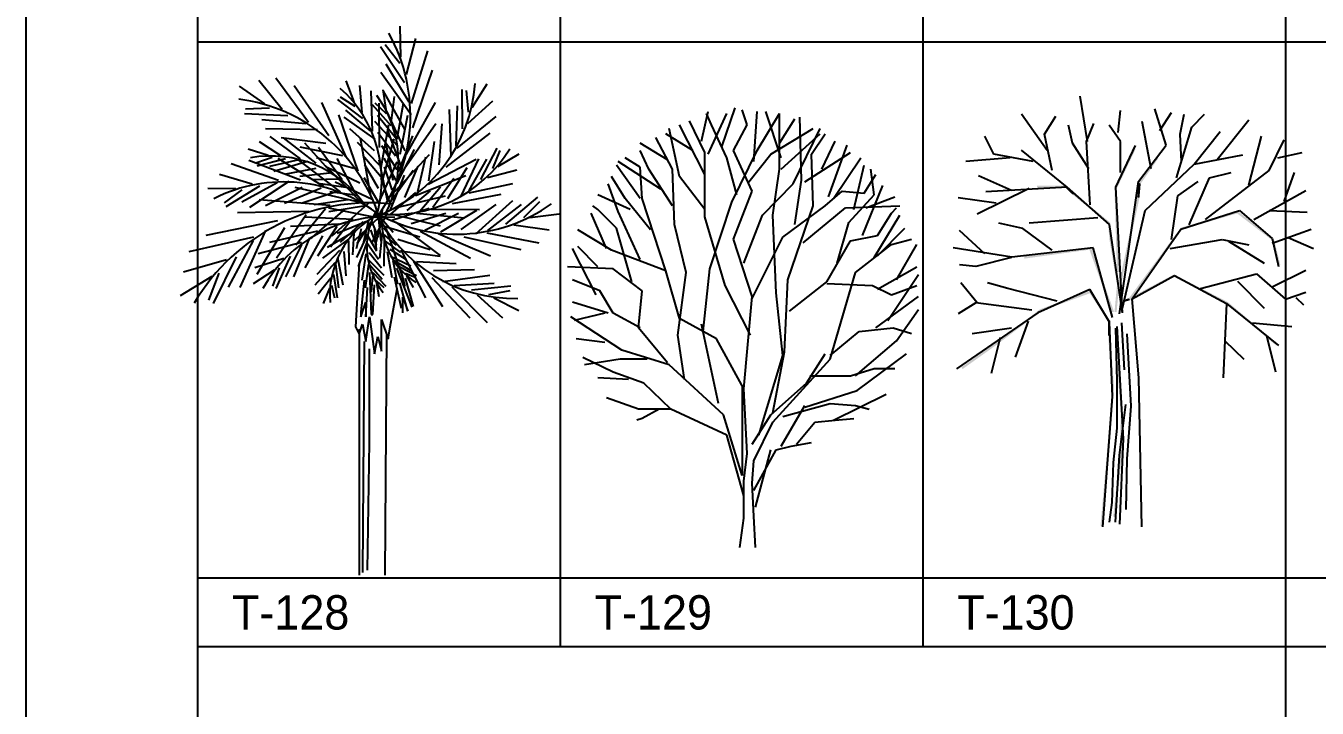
# Model space of a CAD drawing. Header units: millimetres. Extents: x 0 to 25200, y 0 to 17820.
# Drawn here: x 0 to 4511, y 2383 to 4767 of the extents above; entities that cross this region are included whole.
import ezdxf
from ezdxf.enums import TextEntityAlignment as Align

# ---------------------------------------------------------------- set-up
doc = ezdxf.new("R2010")
doc.units = ezdxf.units.MM
doc.header["$LTSCALE"] = 100
doc.header["$MEASUREMENT"] = 0
for name, color, linetype in [('CO-TREE', 251, 'Continuous'), ('TB-FORM', 7, 'Continuous'), ('TB-TEXT', 4, 'Continuous')]:
    doc.layers.add(name, color=color, linetype=linetype)
doc.styles.add('DH-TEXT', font='')
doc.styles.get('DH-TEXT').set_extended_font_data('HY울릉도L')

# ---------------------------------------------------------------- blocks, each defined once
blk = doc.blocks.new('T-128')
at = {"layer": 'CO-TREE'}
for p, q in [((55.5, 1809.2), (53.2, 1916.7)), ((52.8, 1786.4), (0.7, 1851.8)), ((75.2, 1747.8), (108, 1874)), ((68.9, 1719.2), (-15, 1845.3)), ((93.3, 1646.8), (150.7, 1830.8)), ((84.9, 1652), (4.7, 1784)), ((98.3, 1562.1), (166.8, 1763.7)), ((-358.3, 1625.5), (-440.4, 1726.8)), ((-266.3, 1580.1), (-380.3, 1735.6)), ((-107.6, 1652.8), (-135, 1726)), ((91.6, 1607), (-13.6, 1754.8)), ((305.5, 1633.1), (357.4, 1715.9)), ((-419.4, 1646.1), (-507.3, 1708)), ((-195.1, 1533.8), (-316.7, 1708.6)), ((-79.3, 1615.5), (-87.2, 1710)), ((-42.6, 1550.4), (-47.4, 1690.6)), ((70.5, 1555), (-6, 1692.8)), ((5.1, 1625.5), (-5.7, 1694.6)), ((23.1, 1587.6), (33.3, 1671.8)), ((270.7, 1558.1), (270, 1695.8)), ((292.1, 1617.1), (285.1, 1692.8)), ((-402.6, 1630.4), (-486.2, 1627.3)), ((-134.8, 1461.1), (-219.6, 1650.3)), ((-76.8, 1594.3), (-164.7, 1660.7)), ((-103.9, 1636.5), (-155.4, 1668.9)), ((21.5, 1568.6), (-43.5, 1642.7)), ((5.3, 1610.5), (-33.9, 1648.2)), ((-18.8, 1493.5), (-20.3, 1648.3)), ((43.4, 1524), (64.6, 1647.7)), ((75.6, 1470.3), (177.5, 1650.9)), ((232, 1461.5), (225.8, 1626.3)), ((249.4, 1499), (254.3, 1639.3)), ((289.8, 1576.7), (377.7, 1656.2)), ((-339, 1603.4), (-490.3, 1610.8)), ((-275.5, 1576.4), (-429.3, 1590.3)), ((-93.7, 1410.4), (-160.2, 1606.8)), ((-34.2, 1522.8), (-142, 1598.9)), ((-49.6, 1552), (-136.4, 1623.3)), ((45.8, 1498.3), (-34.8, 1584.5)), ((37.6, 1526.7), (-25.5, 1604.9)), ((70.9, 1481.4), (6.4, 1619.8)), ((53.9, 1469.8), (80.8, 1605.7)), ((253.1, 1490.9), (388.6, 1602)), ((-235.3, 1555.1), (-416.6, 1558.1)), ((-36.2, 1482), (-121.8, 1558.2)), ((36.7, 1462.9), (-24.5, 1545.2)), ((-12.3, 1425.1), (14.2, 1573.5)), ((58.2, 1424.1), (10.4, 1552.1)), ((47.2, 1408.7), (97.4, 1533.9)), ((59.2, 1407.2), (177.8, 1577.3)), ((190, 1432.5), (200.7, 1575.4)), ((214.6, 1424), (367.3, 1543)), ((-363.8, 1464.5), (-437.6, 1513.1)), ((-295, 1454), (-400.5, 1531.1)), ((-205.9, 1507.3), (-362.3, 1527.5)), ((-239.6, 1438.7), (-353.9, 1526.7)), ((-146.5, 1463.9), (-296.1, 1494.2)), ((-185.7, 1404.1), (-279.3, 1508.9)), ((-148.8, 1379.8), (-232, 1493)), ((-18.2, 1431.5), (-95.8, 1511.1)), ((-49.2, 1324), (-85.6, 1524.9)), ((43.2, 1415.5), (-10.3, 1499.2)), ((-8.4, 1377.8), (32.1, 1523.1)), ((28.8, 1377.4), (5.1, 1506.5)), ((153.5, 1376.4), (173.6, 1513.8)), ((335.8, 1381.4), (391.8, 1491.1)), ((-407.4, 1465.3), (-476.9, 1487.3)), ((-294.4, 1379.3), (-475.3, 1448.4)), ((-393.4, 1458.6), (-446.7, 1439.5)), ((-346.8, 1454.2), (-446.1, 1428)), ((-300.2, 1449.8), (-402.4, 1427.2)), ((-269.9, 1444.2), (-387.7, 1409)), ((-211.9, 1355.6), (-372.5, 1454.3)), ((-155.1, 1338.6), (-305.6, 1452.1)), ((-107.9, 1419.7), (-239.2, 1457.2)), ((-102.4, 1333.1), (-167, 1455.3)), ((-13.2, 1389.2), (-76.7, 1465.5)), ((8.7, 1308.4), (-19.7, 1448.6)), ((40, 1377.4), (-1.9, 1455.8)), ((16.1, 1320.1), (156.1, 1468.6)), ((42.1, 1366.6), (103.9, 1486.5)), ((115.3, 1339.3), (142.8, 1460.3)), ((151.5, 1365.7), (319.1, 1452)), ((265.4, 1320.6), (328.1, 1454.1)), ((294.6, 1343.2), (356.2, 1452.7)), ((377, 1419.6), (402.6, 1482.6)), ((394.2, 1426.8), (469.5, 1471.3)), ((-464, 1364.7), (-577.6, 1398.7)), ((-371.6, 1377.6), (-536.9, 1436.1)), ((-241.2, 1419.4), (-346.3, 1400.4)), ((-193.9, 1403.5), (-296.7, 1392.4)), ((-77.4, 1296.5), (-207.6, 1428.7)), ((-87.7, 1368.3), (-205.7, 1425.8)), ((-22.1, 1350), (-69.4, 1432.9)), ((-17.1, 1307.7), (43.3, 1443.3)), ((25, 1344.8), (-1.4, 1426)), ((21.8, 1306.7), (99.3, 1414.6)), ((69.6, 1318.4), (116, 1428.3)), ((220.1, 1314.7), (287.3, 1423.9)), ((358.6, 1388.3), (461.1, 1415.5)), ((-438.2, 1357.9), (-555.6, 1286)), ((-376.6, 1370.2), (-499.2, 1301.8)), ((-335.5, 1374.8), (-473.3, 1284.2)), ((-289, 1353.9), (-416.8, 1289.1)), ((-74.3, 1298.7), (-313, 1353.6)), ((-159.9, 1382.8), (-252.4, 1380.1)), ((-136.4, 1353.7), (-224.3, 1366.8)), ((-44.2, 1311.2), (-173.8, 1371.6)), ((-19.3, 1297.9), (-72.5, 1387.3)), ((18, 1298.6), (-12.3, 1386.5)), ((19.9, 1276), (68.4, 1396.7)), ((107.6, 1325.9), (282.6, 1395.9)), ((122.5, 1271.3), (194.1, 1356.2)), ((168.1, 1285.2), (240.5, 1386)), ((294.2, 1335.2), (447.6, 1367.9)), ((-520.4, 1348.8), (-618.1, 1350.3)), ((-499.8, 1345.6), (-560.9, 1300.5)), ((-190.6, 1290.5), (-438.7, 1310.2)), ((-222.1, 1351.7), (-350, 1297.8)), ((-170.5, 1338.3), (-288.3, 1299.2)), ((-129, 1310), (-247.1, 1292.8)), ((-96.5, 1325.8), (-192.6, 1338.2)), ((20.7, 1260.2), (108.8, 1336.2)), ((31.4, 1281.3), (211.9, 1324.2)), ((77.6, 1273.5), (159.6, 1341.8)), ((236.2, 1297.9), (406.4, 1329.8)), ((318, 1192.1), (447.6, 1308.4)), ((422.5, 1225.8), (533.8, 1319.4)), ((-265.9, 1269.2), (-514.7, 1265.2)), ((-207.6, 1279.2), (-311, 1152.2)), ((-141.3, 1277.1), (-260.6, 1174.3)), ((-67.1, 1289.4), (-195.4, 1268.4)), ((-32.5, 1249), (-195.2, 1281.5)), ((-57.8, 1298.2), (-185.7, 1183.8)), ((8.6, 1264.7), (-45, 1161.5)), ((24.2, 1238.9), (154.9, 1281.1)), ((92.1, 1227.3), (212.7, 1263.8)), ((110.9, 1263.8), (278.7, 1247.6)), ((139.9, 1204.2), (256.8, 1263.6)), ((162.1, 1277.4), (330.7, 1277.2)), ((195.9, 1198.3), (321, 1274.7)), ((266.1, 1206.6), (389.3, 1294.4)), ((360.2, 1203.3), (477.4, 1294)), ((484.9, 1248.4), (541.6, 1305.2)), ((-374.7, 1237.1), (-625, 1185.7)), ((-274.6, 1257.6), (-378.8, 1106.9)), ((-161.6, 1225.2), (-330.1, 1217.6)), ((-111.1, 1241.2), (-279.5, 1249.6)), ((-122.3, 1233.2), (-189.9, 1145.1)), ((-63.8, 1234.2), (-166.2, 1192.3)), ((-77.4, 1233.1), (-156.2, 1161)), ((-21.2, 1249), (-105.6, 1168.9)), ((-48.6, 1230.9), (-97.6, 1157.1)), ((-57.5, 1238.3), (-75, 1162.8)), ((-46.3, 1236.4), (-23.9, 1178.6)), ((-11.3, 1238.6), (-33.5, 1153)), ((-22.2, 1242.8), (-14, 1165.7)), ((-11, 1244.6), (29.1, 1197.3)), ((-2.1, 1218.4), (122.6, 1181.7)), ((32, 1259.7), (193, 1219.7)), ((36.1, 1233.2), (192.9, 1115.7)), ((450.5, 1222.9), (574.4, 1205.2)), ((506.9, 1248.3), (609.2, 1262.1)), ((-459.4, 1180.5), (-684.8, 1128.4)), ((-417.2, 1202.9), (-506.3, 1004.3)), ((-350.6, 1212.6), (-446.9, 1049.8)), ((-234.7, 1201.3), (-403.2, 1161.6)), ((-262.8, 1177.3), (-319.3, 1041.1)), ((-217.9, 1185.2), (-279.9, 1073.1)), ((-167.3, 1217.2), (-234.9, 1113.1)), ((-126.8, 1173.4), (-217.6, 1107.2)), ((-104.6, 1200.9), (-201.3, 1143.6)), ((-107.9, 1192.3), (-113, 1118.5)), ((-82.9, 1208.8), (-100.2, 1139.8)), ((-60.6, 1190.5), (-98.9, 1109.1)), ((-59, 1183.3), (-29.2, 1132.1)), ((-49.8, 1205.5), (-30.2, 1152)), ((-36.6, 1206.6), (-30.3, 1135.7)), ((-9.5, 1196.5), (-19.1, 1107.1)), ((-5.6, 1190.3), (39.3, 1151.7)), ((-4.2, 1214.2), (31.8, 1170.1)), ((4.2, 1207.5), (64.1, 1031.9)), ((44.8, 1173), (158.6, 1137.2)), ((123.8, 1201.5), (298.9, 1106.7)), ((185.8, 1192.6), (369.1, 1114.9)), ((275.8, 1180.9), (475.5, 1137.3)), ((356, 1194.8), (537.8, 1159.8)), ((-459.7, 1168.7), (-547.7, 1005.6)), ((-290.9, 1161.3), (-442.6, 1121.6)), ((-290.9, 1153.3), (-347.3, 1041.1)), ((-158.6, 1133.3), (-237.7, 1049.1)), ((-143.4, 1130.5), (-136.5, 1045.3)), ((-127, 1166.9), (-126.2, 1084.1)), ((-63, 1162.3), (-93.4, 1077.7)), ((-60.2, 1157.9), (-22.5, 1103.5)), ((-2.6, 1169.1), (-3.5, 1079.2)), ((1.5, 1165.9), (55, 1126.8)), ((8, 1129.5), (24.1, 1038.6)), ((17, 1138), (74.9, 1101.6)), ((55.9, 1135.9), (142.2, 968.3)), ((69.9, 1129.5), (193, 1113.6)), ((-553.1, 1100.5), (-703.6, 1057.9)), ((-519.6, 1111.3), (-599.3, 948)), ((-352.8, 1105.3), (-453.9, 1073.4)), ((-330.3, 1113.3), (-381.1, 1001.1)), ((-175.2, 1090.3), (-244.8, 1012.4)), ((-172.2, 1085.9), (-162.3, 1002.8)), ((-165.4, 1109.6), (-146.6, 1013.1)), ((-90.1, 1090.4), (-102.1, 867.2)), ((-66, 1121.4), (-80.5, 1030.2)), ((-57.7, 1085.6), (-68.8, 1002.7)), ((-59.9, 1102.7), (-4.1, 1047.3)), ((-54.7, 1126.5), (-11.9, 1073.2)), ((-53.7, 1084), (-9.8, 1033.4)), ((19.9, 1113.8), (90.8, 1079.7)), ((27.6, 1098.4), (44.2, 1016.4)), ((31.9, 1098.1), (89.9, 1064.7)), ((99.6, 1095.9), (201.6, 937.3)), ((110.5, 1095), (249.2, 1088)), ((-604.6, 1042.9), (-714.5, 975.3)), ((-579.4, 1054), (-615.5, 960.4)), ((-386.6, 1065.3), (-459.7, 1017.3)), ((-369.7, 1073.3), (-392.3, 1009.1)), ((-179.4, 1049.1), (-166.3, 968.1)), ((-54.1, 1056.1), (-48.1, 910.1)), ((-42.6, 1043.7), (-47.3, 987.4)), ((-41.9, 1056.4), (3.1, 1008.6)), ((32, 1041.4), (57.2, 932)), ((40.6, 1071.7), (94, 935.7)), ((52, 1076), (110.2, 1045.6)), ((55.6, 1063.8), (69.5, 1008.9)), ((72.1, 1053.8), (105.6, 1039.8)), ((75.9, 1044.6), (99.2, 1004.2)), ((163.7, 1038.7), (296.7, 898)), ((169.9, 1064), (313.1, 1067)), ((202.7, 1025), (366.2, 1046.9)), ((-188.9, 1036.4), (-233.4, 981.5)), ((-193, 1001.7), (-215.9, 948.2)), ((-186.5, 1012.4), (-175.5, 968.4)), ((-72.1, 1030.3), (-84.1, 918.7)), ((-66.1, 901.5), (-60.1, 1004.6)), ((-42.1, 910.1), (-36.1, 1013.2)), ((-30.2, 1028.9), (-3.1, 1004.7)), ((-29.6, 1018.9), (-20.8, 973.2)), ((18, 867.2), (43.4, 999.5)), ((79.8, 921.7), (51.8, 1021)), ((99.7, 937.7), (71.7, 1037)), ((234, 1006.8), (357.5, 882.4)), ((241.7, 1011.2), (381.9, 1019.7)), ((302.5, 995.6), (439.5, 1009.5)), ((363.4, 980), (438, 994.1)), ((-84.1, 901.5), (-66.1, 953.1)), ((-66.1, 953.1), (-66.1, 901.5)), ((62.8, 915.8), (63, 970.4)), ((63, 970.4), (79.8, 921.7)), ((322.9, 978.4), (410.4, 898.5)), ((380.5, 968.2), (467.9, 924.4)), ((-84.1, 918.7), (-84.1, 901.5)), ((-48.1, 910.1), (-42.1, 910.1)), ((-102.1, 867.2), (-90.1, 841.4)), ((-90.1, 841.4), (-78.1, 875.8)), ((-90.1, 858.6), (-90.1, 0)), ((-78.1, 875.8), (-66.1, 815.7)), ((-66.1, 815.7), (-54.1, 901.5)), ((-54.1, 901.5), (-42.1, 815.7)), ((-12, 893), (12, 824.3)), ((-12, 781.3), (-12, 893)), ((12, 824.3), (18, 867.2)), ((-72.1, 815.7), (-78.1, 8.6)), ((-42.1, 815.7), (-36.1, 772.7)), ((-36.1, 772.7), (-24, 832.8)), ((-24, 832.8), (-12, 781.3)), ((6, 841.4), (0, 0)), ((-54.1, 463.6), (-54.1, 789.9)), ((-60.1, 17.2), (-54.1, 463.6))]:
    blk.add_line(p, q, dxfattribs=at)
for centre, radius, start, end in [((-503.3, 1603.8), 592.6, 323.3322, 29.1062), ((-221.6, 1756.1), 538.7, 290.0196, 355.7936), ((-441.8, 1377.5), 431, 342.6351, 48.4091), ((-337.6, 1445), 385.5, 330.935, 36.709), ((-585.8, 1074.5), 592.6, 16.9209, 82.6948), ((25.9, 1740.9), 481.8, 262.7021, 328.4761), ((-398, 1062), 401.5, 34.5067, 100.2807), ((-352.7, 834.2), 538.7, 51.2066, 116.9806), ((-53.1, 588.8), 711.1, 83.6936, 149.4676), ((194.2, 1147.6), 257, 153.0507, 218.8247), ((250.8, 1759.3), 568.9, 239.778, 305.552), ((452.7, 1504.6), 538.7, 205.4923, 271.2663), ((245.3, 1239.4), 257, 172.1375, 237.9114), ((-4, 768.6), 481.8, 85.364, 151.138), ((128.9, 977.7), 321.2, 118.8854, 184.6593)]:
    blk.add_arc(centre, radius, start, end, dxfattribs=at)
blk = doc.blocks.new('T-129')
at = {"layer": 'CO-TREE'}
for p, q in [((-62.7, 1399), (-15.4, 1534.9)), ((-121.8, 1379.6), (-175, 1489.8)), ((-133.6, 1418.3), (-110, 1522.1)), ((-98.1, 1476.3), (-115.9, 1515.6)), ((-110, 1373.2), (-44.9, 1515.6)), ((26, 1476.3), (8.3, 1528.5)), ((49.7, 1347.4), (61.5, 1522.1)), ((61.5, 1386.1), (139, 1515.6)), ((144.9, 1360.3), (91.1, 1522.1)), ((139, 1321.6), (139, 1515.6)), ((139, 1411.8), (192.2, 1496.3)), ((215.8, 1283), (209.9, 1502.7)), ((-163.2, 1386.1), (-257.8, 1444.1)), ((-210.5, 1295.8), (-245.9, 1463.4)), ((-121.8, 1302.3), (-210.5, 1476.3)), ((-44.9, 1360.3), (-98.1, 1476.3)), ((-21.3, 1386.1), (26, 1476.3)), ((109.4, 1373.2), (257.2, 1463.4)), ((144.9, 1321.6), (280.9, 1444.1)), ((186.3, 1270.1), (280.9, 1463.4)), ((251.3, 1373.2), (298.6, 1444.1)), ((-251.9, 1353.8), (-347.1, 1411.8)), ((-234.1, 1321.6), (-293.2, 1431.2)), ((286.8, 1321.6), (334.1, 1418.3)), ((310.4, 1224.9), (375.5, 1405.4)), ((-347.1, 1328.1), (-400.3, 1360.3)), ((-316.9, 1321.6), (-347.1, 1386.1)), ((-121.8, 1154.1), (-121.8, 1379.6)), ((-9.4, 1231.4), (-44.9, 1360.3)), ((-27.2, 1205.6), (61.5, 1386.1)), ((43.8, 1244.3), (-21.3, 1386.1)), ((31.9, 1276.5), (109.4, 1373.2)), ((227.7, 1276.5), (387.3, 1379.6)), ((257.2, 1192.7), (251.3, 1373.2)), ((328.2, 1218.5), (422.8, 1360.3)), ((-347.1, 1218.5), (-429.8, 1334.5)), ((-275.5, 1250.7), (-423.9, 1347.4)), ((-341.1, 1218.5), (-347.1, 1328.1)), ((-234.1, 1192.7), (-316.9, 1321.6)), ((-228.2, 1128.3), (-234.1, 1321.6)), ((115.3, 1160.5), (139, 1321.6)), ((399.1, 1179.8), (434.6, 1334.5)), ((470.1, 1231.4), (458.2, 1321.6)), ((-423.9, 1173.4), (-459.4, 1270.1)), ((-400.3, 1218.5), (-447.6, 1295.8)), ((-121.8, 1179.8), (-210.5, 1295.8)), ((79.2, 1160.5), (186.3, 1270.1)), ((192.2, 1128.3), (215.8, 1283)), ((428.7, 1089.6), (499.6, 1263.6)), ((434.6, 1237.8), (476, 1302.3)), ((-382.5, 1179.8), (-494.9, 1231.4)), ((-311, 1108.9), (-400.3, 1218.5)), ((-257.8, 966.5), (-341.1, 1218.5)), ((-21.3, 1076.7), (43.8, 1244.3)), ((298.6, 1192.7), (357.7, 1244.3)), ((357.7, 1244.3), (434.6, 1237.8)), ((381.4, 1134.7), (470.1, 1231.4)), ((440.5, 1186.3), (541.6, 1224.9)), ((-494.9, 1179.8), (-512.6, 1192.7)), ((-429.8, 1115.4), (-494.9, 1179.8)), ((-347.1, 1005.8), (-423.9, 1173.4)), ((-104, 973), (-27.2, 1205.6)), ((150.8, 1083.2), (298.6, 1192.7)), ((168.5, 934.3), (257.2, 1192.7)), ((221.7, 1063.8), (369.6, 1186.3)), ((369.6, 1186.3), (559.3, 1192.7)), ((529.8, 1166.9), (547.5, 1186.3)), ((-465.3, 1044.5), (-518.5, 1166.9)), ((-186.8, 960.1), (-228.2, 1128.3)), ((-50.8, 915), (-121.8, 1154.1)), ((14.2, 992.9), (79.2, 1160.5)), ((127.1, 889.2), (115.3, 1160.5)), ((340, 992.9), (381.4, 1134.7)), ((470.1, 1012.3), (559.3, 1160.5)), ((481.9, 1089.6), (529.8, 1166.9)), ((-447.6, 1038), (-565.8, 1108.9)), ((-376.6, 927.8), (-429.8, 1115.4)), ((43.8, 869.8), (150.8, 1083.2)), ((387.3, 1070.3), (481.9, 1089.6)), ((481.9, 1018.7), (577.1, 1115.4)), ((-500.8, 882.7), (-583.6, 1044.5)), ((-494.9, 980), (-565.8, 1050.9)), ((-257.8, 966.5), (-447.6, 1038)), ((43.8, 876.3), (-21.3, 1076.7)), ((304.5, 927.8), (387.3, 1070.3)), ((405, 960.1), (529.8, 1057.4)), ((529.8, 1057.4), (600.7, 1076.7)), ((547.5, 934.3), (618.5, 1057.4)), ((-441.7, 973), (-601.3, 980)), ((-341.1, 895.6), (-441.7, 973)), ((-210.5, 798.9), (-257.8, 966.5)), ((-216.4, 740.9), (-186.8, 960.1)), ((-127.7, 753.8), (-104, 973)), ((316.3, 657.2), (405, 960.1)), ((481.9, 902.1), (618.5, 980)), ((518, 792.5), (624.4, 953.6)), ((-489, 895.6), (-583.6, 934.3)), ((37.9, 740.9), (-50.8, 915)), ((156.7, 682.9), (168.5, 934.3)), ((174.4, 824.7), (304.5, 927.8)), ((304.5, 921.4), (464.2, 915)), ((464.2, 915), (529.8, 882.7)), ((529.8, 882.7), (618.5, 915)), ((-441.7, 818.3), (-489, 895.6)), ((-353, 766.7), (-341.1, 895.6)), ((14.2, 554), (43.8, 876.3)), ((150.8, 670), (127.1, 889.2)), ((476, 766.7), (624.4, 876.3)), ((-459.4, 818.3), (-583.6, 856.9)), ((-471.2, 818.3), (-577.6, 792.5)), ((-347.1, 766.7), (-441.7, 818.3)), ((547.5, 721.6), (624.4, 831.2)), ((-412.1, 689.4), (-589.5, 805.4)), ((-80.4, 728), (-210.5, 798.9)), ((-74.5, 502.5), (-133.6, 779.6)), ((-471.2, 715.2), (-571.7, 728)), ((-251.9, 644.3), (-353, 766.7)), ((-192.7, 586.3), (-216.4, 740.9)), ((14.2, 554), (-80.4, 728)), ((316.3, 670), (416.9, 753.8)), ((416.9, 753.8), (535.7, 766.7)), ((535.7, 766.7), (600.7, 747.4)), ((-245.9, 637.8), (-412.1, 689.4)), ((115.3, 469.6), (156.7, 682.9)), ((405, 599.2), (547.5, 721.6)), ((-441.7, 612), (-548.1, 663.6)), ((-418, 657.2), (-542.2, 637.8)), ((-322.8, 657.2), (-418, 657.2)), ((-56.7, 463.2), (-245.9, 637.8)), ((67.4, 392.3), (150.8, 670)), ((115.3, 437.4), (316.3, 657.2)), ((233.6, 573.4), (298.6, 676.5)), ((410.9, 547.6), (583, 676.5)), ((-388.4, 586.3), (-494.9, 592.7)), ((-335.2, 573.4), (-441.7, 612)), ((245.4, 599.2), (387.3, 599.2)), ((387.3, 599.2), (470.1, 624.9)), ((470.1, 624.9), (541.6, 624.9)), ((-240, 483.1), (-335.2, 573.4)), ((8.3, 560.5), (8.3, 250.5)), ((26, 327.8), (14.2, 554)), ((109.4, 463.2), (233.6, 573.4)), ((227.7, 489.6), (410.9, 547.6)), ((-353, 483.1), (-465.3, 521.8)), ((150.8, 456.7), (316.3, 502.5)), ((316.3, 502.5), (405, 496)), ((328.2, 443.8), (511.5, 534.7)), ((-240, 483.1), (-353, 483.1)), ((-281.4, 483.1), (-341.1, 450.3)), ((-44.9, 392.3), (-240, 483.1)), ((8.3, 250.5), (-56.7, 463.2)), ((43.8, 360), (109.4, 463.2)), ((144.9, 353.6), (227.7, 496)), ((405, 496), (452.3, 483.1)), ((-341.1, 450.3), (-358.9, 443.8)), ((49.7, 302), (115.3, 437.4)), ((198.1, 360), (263.1, 437.4)), ((263.1, 437.4), (334.1, 443.8)), ((334.1, 443.8), (399.1, 450.3)), ((14.2, 179.6), (-44.9, 392.3)), ((180.4, 353.6), (251.3, 366.5)), ((14.2, 231.1), (26, 327.8)), ((49.7, 198.9), (127.1, 340.7)), ((55.6, 140.9), (109.4, 340.7)), ((127.1, 340.7), (180.4, 353.6)), ((43.8, 224.7), (49.7, 302)), ((14.2, 102.3), (14.2, 231.1)), ((49.7, 108.7), (43.8, 224.7)), ((0, 0), (14.2, 102.3)), ((55.6, -0.9), (49.7, 108.7))]:
    blk.add_line(p, q, dxfattribs=at)
blk = doc.blocks.new('T-130')
at = {"layer": 'CO-TREE'}
for p, q in [((-45, 1342.5), (-71.6, 1500.8)), ((61.4, 1374.1), (70.2, 1450.2)), ((229.8, 1329.8), (189.9, 1456.5)), ((207.6, 1380.5), (247.5, 1443.8)), ((-186.9, 1310.8), (-275.5, 1437.5)), ((-195.7, 1367.8), (-155.8, 1431.2)), ((-98.2, 1336.1), (-111.5, 1399.5)), ((-49.5, 1342.5), (-22.9, 1405.8)), ((70.2, 1342.5), (30.3, 1399.5)), ((176.6, 1247.5), (145.6, 1412.2)), ((278.5, 1367.8), (291.8, 1437.5)), ((318.4, 1393.1), (362.8, 1437.5)), ((407.1, 1279.1), (517.9, 1418.5)), ((-373, 1298.1), (-404.1, 1361.5)), ((-169.1, 1241.1), (-195.7, 1367.8)), ((265.3, 1215.8), (318.4, 1393.1)), ((283, 1272.8), (278.5, 1367.8)), ((326.6, 1263.8), (417.5, 1377.5)), ((517.9, 1190.5), (562.2, 1361.5)), ((-116.8, 1182.5), (-276, 1312.5)), ((-40.6, 1247.5), (-98.2, 1336.1)), ((-36.2, 1120.8), (-49.5, 1342.5)), ((53.7, 1182.5), (121.9, 1328.8)), ((70.2, 1234.8), (70.2, 1342.5)), ((132.3, 1203.1), (229.8, 1329.8)), ((588.8, 1241.1), (642, 1348.8)), ((-315.4, 1285.5), (-470.5, 1272.8)), ((-235.6, 1272.8), (-373, 1298.1)), ((156, 1101.3), (326.6, 1263.8)), ((326.6, 1263.8), (497.1, 1296.3)), ((619.8, 1285.5), (704.1, 1304.5)), ((-311, 1171.5), (-426.2, 1222.1)), ((367.2, 1070.1), (588.8, 1241.1)), ((380.5, 1215.8), (455.8, 1234.8)), ((642, 1133.5), (677.5, 1234.8)), ((-248.9, 1177.8), (-430.6, 1089.1)), ((-116.8, 1182.5), (-401, 1166.3)), ((31, 1052.6), (-116.8, 1182.5)), ((76.5, 743.9), (53.7, 1182.5)), ((65.8, 740.7), (132.3, 1203.1)), ((269.7, 1152.5), (340.6, 1203.1)), ((309.6, 1051.1), (380.5, 1215.8)), ((-364.2, 1127.1), (-497.1, 1146.1)), ((247.5, 1000.4), (269.7, 1152.5)), ((535.6, 1070.1), (717.4, 1171.5)), ((76.5, 760.2), (156, 1101.3)), ((281.1, 1036.3), (485.7, 1101.3)), ((485.7, 1101.3), (599.4, 1003.8)), ((588.8, 1101.8), (721.8, 1095.5)), ((-271.1, 1038.4), (-355.3, 1057.4)), ((-169.1, 962.4), (-271.1, 1038.4)), ((-9.6, 1076.4), (-248.9, 1057.4)), ((76.5, 743.9), (31, 1052.6)), ((-404.1, 949.8), (-492.7, 1032.1)), ((110.6, 792.7), (281.1, 1036.3)), ((243.1, 968.8), (424.8, 1000.4)), ((424.8, 1000.4), (517.9, 981.4)), ((447, 994.1), (571.1, 918.1)), ((599.4, 987.6), (735.8, 1036.3)), ((599.4, 1003.8), (622.1, 906.4)), ((655.3, 1006.8), (744, 968.8)), ((-310.1, 938.9), (-514.7, 971.4)), ((-25.9, 971.4), (-310.1, 938.9)), ((42.4, 727.7), (-25.9, 971.4)), ((-435.1, 905.4), (-492.7, 911.8)), ((-311, 937.1), (-435.1, 905.4)), ((110.6, 792.7), (258.4, 873.9)), ((258.4, 873.9), (440.3, 776.4)), ((349.5, 829.4), (544.5, 880.1)), ((544.5, 880.1), (646.4, 791.4)), ((602.1, 835.8), (717.4, 892.8)), ((-430.6, 778.8), (-488.3, 848.4)), ((-324.3, 829.4), (-395.2, 848.4)), ((-151.4, 785.1), (-324.3, 829.4)), ((-37.2, 825.1), (-219.1, 743.9)), ((31, 711.4), (-37.2, 825.1)), ((478, 854.8), (571.1, 759.8)), ((646.4, 791.4), (717.4, 816.8)), ((-435.1, 778.8), (-497.1, 740.7)), ((-240, 753.4), (-435.1, 778.8)), ((133.3, 516.5), (110.6, 792.7)), ((440.3, 776.4), (428.9, 516.5)), ((440.3, 776.4), (622.1, 630.2)), ((681.9, 797.8), (708.5, 772.4)), ((-219.1, 743.9), (-503.3, 549)), ((-311, 690.1), (-448.4, 671.1)), ((-253.3, 715.4), (-297.7, 588.7)), ((42.4, 451.5), (31, 711.4)), ((52.5, 690.1), (56.9, 506.4)), ((56.9, 696.4), (79.1, 303.7)), ((83.5, 544.4), (74.7, 709.1)), ((531.2, 709.1), (668.6, 696.4)), ((-350.9, 658.4), (-381.9, 531.7)), ((92.4, 671.1), (105.7, 417.7)), ((433.7, 645.7), (500.2, 582.4)), ((580, 664.7), (611, 538.1)), ((56.9, 506.4), (56.9, 341.7)), ((144.7, -3.4), (133.3, 516.5)), ((8.3, -3.4), (42.4, 451.5)), ((65.8, 246.7), (88, 424)), ((105.7, 417.7), (92.4, 234)), ((56.9, 341.7), (43.6, 221.4)), ((79.1, 303.7), (65.8, 6)), ((52.5, 12.3), (65.8, 246.7)), ((92.4, 234), (88, 56.7)), ((43.6, 221.4), (39.2, 82)), ((39.2, 82), (30.3, 12.3))]:
    blk.add_line(p, q, dxfattribs=at)
for points in [[(48.7, 1178.6), (56.3, 1177), (115.6, 1318.8), (122.4, 1315.5)], [(133.1, 1198.1), (140.4, 1195.5), (195.7, 1287.6), (201.8, 1283.3)], [(-121.9, 1180.4), (-118.9, 1187.9), (-222.3, 1180.4), (-222.3, 1187.9)], [(-96.3, 1156), (-91.3, 1161.6), (-121.9, 1180.4), (-118.9, 1187.9)], [(57.6, 886.3), (65.1, 886.5), (48.7, 1178.6), (56.3, 1177)], [(128.6, 1146.7), (136, 1145.6), (133.1, 1198.1), (140.4, 1195.5)], [(26.7, 1055.6), (33.9, 1059.3), (-96.3, 1156), (-91.3, 1161.6)], [(66.6, 855.5), (73.9, 854), (128.6, 1146.7), (136, 1145.6)], [(280.7, 1041.7), (285.3, 1035.2), (478.8, 1099.6), (477.2, 1091.3)], [(478.8, 1099.6), (477.2, 1091.3), (605.4, 1002.6), (598.8, 998.3)], [(31, 1000), (38.5, 1000.9), (26.7, 1055.6), (33.9, 1059.3)], [(99, 794.7), (103.5, 788.2), (280.7, 1041.7), (285.3, 1035.2)], [(57.6, 842), (65.1, 842.2), (31, 1000), (38.5, 1000.9)], [(605.4, 1002.6), (598.8, 998.3), (627.9, 912.7), (620.6, 910.9)], [(-38.7, 964.6), (-33.7, 972.9), (-266.1, 933.4), (-267.2, 940.8)], [(40.1, 745.8), (47.2, 748.4), (-38.7, 964.6), (-33.7, 972.9)], [(99.5, 794.7), (103, 788.1), (256.4, 878), (256.4, 869.5)], [(256.4, 878), (256.4, 869.5), (444.6, 781.9), (440.5, 775.6)], [(-37.7, 812.2), (-34.7, 821.3), (-207.2, 750.1), (-210.8, 756.7)], [(26.6, 714.3), (34.1, 716.5), (-37.7, 812.2), (-34.7, 821.3)], [(48.8, 747.4), (56.2, 746.7), (57.6, 842), (65.1, 842.2)], [(78.1, 788.7), (80.1, 781.5), (99, 794.7), (103.5, 788.2)], [(444.6, 781.9), (440.5, 775.6), (617.8, 635.9), (613, 630.2)], [(-207.2, 750.1), (-210.8, 756.7), (-357.5, 636.4), (-361.9, 642.4)], [(26.6, 664.6), (34.1, 664.9), (26.6, 714.3), (34.1, 716.5)], [(-357.5, 636.4), (-361.9, 642.4), (-481.7, 547.7), (-486, 553.8)], [(39.9, 481.1), (47.4, 481.1), (26.6, 664.6), (34.1, 664.9)], [(70.9, 392.3), (78.4, 392.5), (57.6, 563.1), (65.1, 563.7)], [(26.6, 304), (34.1, 303.4), (39.9, 481.1), (47.4, 481.1)], [(66.5, 240.6), (74, 240.1), (70.9, 392.3), (78.4, 392.5)], [(0, 0), (7.5, -0.7), (26.6, 304), (34.1, 303.4)], [(44.3, 31.7), (51.8, 30.9), (66.5, 240.6), (74, 240.1)]]:
    blk.add_trace(points, dxfattribs=at)

msp = doc.modelspace()

# ---------------------------------------------------------------- linework, layer by layer
at = {"layer": 'TB-FORM', "color": 251}
for p, q in [((1866.7, 16350), (1866.7, 2598)), ((3133.3, 16350), (3133.3, 2598)), ((4400, 16350), (4400, 510)), ((12000, 4710), (600, 4710)), ((12000, 2838), (600, 2838)), ((12000, 2598), (600, 2598))]:
    msp.add_line(p, q, dxfattribs=at)
for points in [[(0, 0), (12600, 0), (12600, 17820), (0, 17820)], [(600, 510), (12000, 510), (12000, 17310), (600, 17310)]]:
    msp.add_lwpolyline(points, close=True, dxfattribs=at)

# ---------------------------------------------------------------- block references
at = {"layer": 'CO-TREE'}
for name, p in [('T-128', (1254.1, 2848.5)), ('T-130', (3754, 3020.2)), ('T-129', (2493.5, 2945))]:
    msp.add_blockref(name, p, dxfattribs=at)

# ---------------------------------------------------------------- texts
at = {"layer": 'TB-TEXT', "style": 'DH-TEXT'}
for s, p in [('T-128', (720, 2718)), ('T-129', (1986.7, 2718)), ('T-130', (3253.3, 2718))]:
    msp.add_text(s, height=120, dxfattribs=at).set_placement(p, align=Align.MIDDLE_LEFT)

doc.saveas('drawing.dxf')
